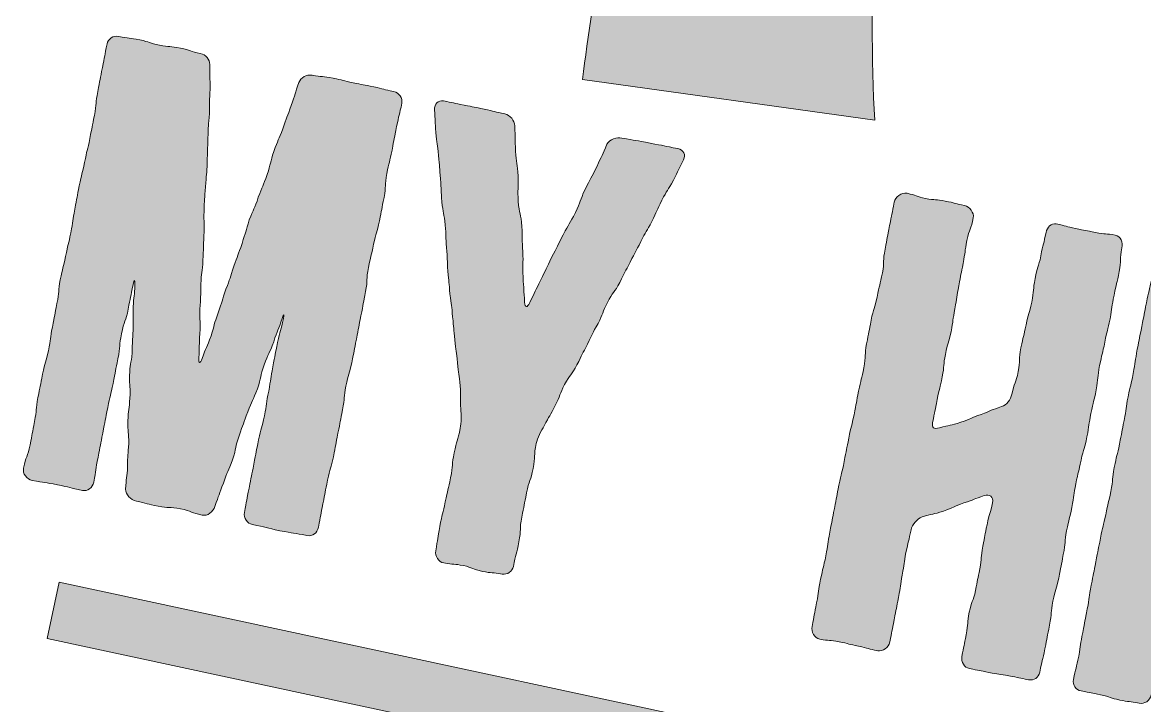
# Model space of a CAD drawing. Header units: inches. Extents: x 239 to 844, y -990 to -91.
# Drawn here: x 239 to 512.4, y -420 to -253.6 of the extents above; entities that cross this region are included whole.
import ezdxf

# ---------------------------------------------------------------- set-up
doc = ezdxf.new("R2010")
doc.units = ezdxf.units.IN
doc.header["$MEASUREMENT"] = 0
doc.layers.add('Layer 1', color=7, linetype='Continuous')

# ---------------------------------------------------------------- blocks, each defined once
blk = doc.blocks.new('block 4')
at = {"layer": 'Layer 1', "true_color": 0xea2625}
h = blk.add_hatch(color=20, dxfattribs=at)
h.dxf.hatch_style = 2
edge = h.paths.add_edge_path()
edge.add_spline(control_points=[(253.57, -367.6), (250.51, -366.99), (250.54, -366.83), (247.48, -366.22), (244.43, -365.61), (244.4, -365.76), (241.34, -365.15), (239.97, -364.87), (238.96, -363.54), (239.23, -362.15), (239.77, -359.36), (240.23, -359.45), (240.81, -356.5), (241.35, -353.71), (241.35, -353.71), (241.93, -350.77), (242.47, -347.98), (242.17, -347.92), (242.74, -344.97), (243.29, -342.18), (243.29, -342.18), (243.86, -339.24), (244.44, -336.29), (244.74, -336.35), (245.29, -333.56), (245.86, -330.62), (245.71, -330.59), (246.25, -327.8), (246.83, -324.86), (246.83, -324.86), (247.37, -322.07), (247.95, -319.12), (247.64, -319.06), (248.19, -316.27), (248.76, -313.32), (248.92, -313.35), (249.46, -310.56), (250.04, -307.62), (250.19, -307.65), (250.73, -304.86), (251.31, -301.92), (251.16, -301.88), (251.7, -299.09), (252.27, -296.15), (252.27, -296.15), (252.82, -293.36), (253.39, -290.41), (253.55, -290.45), (254.09, -287.66), (254.67, -284.71), (254.82, -284.74), (255.39, -281.8), (255.94, -279.01), (255.94, -279.01), (256.48, -276.22), (257.06, -273.27), (256.75, -273.21), (257.3, -270.42), (257.87, -267.48), (257.87, -267.48), (258.45, -264.53), (258.99, -261.74), (258.99, -261.74), (259.57, -258.8), (259.81, -257.56), (261.09, -256.69), (262.47, -256.96), (264.91, -257.45), (264.94, -257.3), (267.54, -257.82), (269.99, -258.31), (269.92, -258.62), (272.37, -259.11), (274.81, -259.6), (274.88, -259.29), (277.48, -259.81), (279.92, -260.31), (279.86, -260.62), (282.3, -261.11), (283.68, -261.38), (284.57, -262.53), (284.63, -263.83), (284.52, -266.87), (284.7, -266.74), (284.74, -269.81), (284.47, -272.82), (284.5, -272.66), (284.53, -275.73), (284.26, -278.73), (284.26, -278.73), (284.15, -281.77), (284.06, -284.65), (284.06, -284.65), (283.94, -287.69), (284.01, -290.6), (283.67, -290.7), (283.59, -293.58), (283.32, -296.59), (283.32, -296.59), (283.2, -299.62), (283.12, -302.5), (283.42, -302.57), (283.15, -305.57), (283.07, -308.45), (283.07, -308.45), (282.95, -311.49), (282.83, -314.53), (282.53, -314.47), (282.44, -317.35), (282.33, -320.39), (282.48, -320.42), (282.21, -323.42), (282.09, -326.46), (282.43, -326.37), (282.16, -329.37), (282.04, -332.41), (282.04, -332.41), (281.96, -335.29), (281.83, -336.72), (282.29, -336.81), (282.72, -335.44), (283.72, -332.75), (283.88, -332.78), (284.91, -329.92), (285.76, -327.2), (285.61, -327.17), (286.64, -324.31), (287.68, -321.46), (287.52, -321.43), (288.55, -318.58), (289.56, -315.88), (289.56, -315.88), (290.44, -312.99), (291.44, -310.3), (291.44, -310.3), (292.48, -307.44), (293.36, -304.56), (293.36, -304.56), (294.24, -301.68), (295.24, -298.98), (295.55, -299.04), (296.43, -296.16), (297.43, -293.46), (297.58, -293.49), (298.62, -290.64), (299.47, -287.91), (299.35, -287.72), (300.19, -284.99), (301.23, -282.14), (301.38, -282.17), (302.38, -279.47), (303.42, -276.62), (303.42, -276.62), (304.45, -273.77), (305.45, -271.07), (305.33, -270.89), (306.34, -268.19), (306.73, -266.98), (308.17, -266.14), (309.54, -266.42), (311.98, -266.91), (312.05, -266.6), (314.64, -267.12), (317.09, -267.61), (317.06, -267.76), (319.51, -268.25), (321.95, -268.75), (321.95, -268.75), (324.55, -269.27), (327, -269.76), (326.96, -269.91), (329.41, -270.41), (330.79, -270.68), (331.64, -271.98), (331.4, -273.22), (330.82, -276.17), (330.67, -276.14), (330.13, -278.92), (329.55, -281.87), (329.55, -281.87), (329.01, -284.66), (328.43, -287.61), (328.28, -287.57), (327.74, -290.37), (327.16, -293.31), (327.62, -293.4), (327.07, -296.19), (326.5, -299.14), (326.5, -299.14), (325.95, -301.93), (325.38, -304.87), (325.07, -304.81), (324.53, -307.6), (323.96, -310.54), (323.8, -310.51), (323.26, -313.3), (322.68, -316.25), (323.14, -316.34), (322.59, -319.13), (322.02, -322.08), (322.02, -322.08), (321.44, -325.02), (320.9, -327.81), (320.9, -327.81), (320.32, -330.75), (319.78, -333.54), (319.78, -333.54), (319.2, -336.49), (318.66, -339.28), (318.36, -339.22), (317.78, -342.16), (317.24, -344.95), (317.54, -345.01), (316.96, -347.96), (316.42, -350.75), (316.42, -350.75), (315.84, -353.69), (315.3, -356.48), (315.3, -356.48), (314.72, -359.43), (314.18, -362.22), (313.88, -362.16), (313.3, -365.1), (312.73, -368.05), (312.73, -368.05), (312.18, -370.84), (311.64, -373.63), (311.64, -373.63), (311.06, -376.57), (310.79, -377.97), (309.66, -378.87), (308.29, -378.59), (305.08, -377.95), (305.05, -378.1), (301.68, -377.43), (298.32, -376.75), (298.35, -376.59), (294.99, -375.92), (293.77, -375.67), (292.75, -374.34), (293.03, -372.95), (293.6, -370.01), (293.6, -370.01), (294.18, -367.06), (294.75, -364.11), (294.75, -364.11), (295.33, -361.17), (295.9, -358.22), (295.9, -358.22), (296.48, -355.28), (297.05, -352.34), (297.36, -352.4), (297.93, -349.45), (298.51, -346.51), (298.35, -346.48), (298.96, -343.38), (299.53, -340.43), (299.38, -340.4), (299.96, -337.46), (300.53, -334.51), (300.53, -334.51), (301.11, -331.57), (301.68, -328.62), (301.99, -328.68), (302.56, -325.74), (302.8, -324.5), (302.65, -324.47), (302.26, -325.68), (301.38, -328.56), (301.07, -328.5), (300.19, -331.38), (299.16, -334.24), (298.85, -334.17), (297.82, -337.03), (296.78, -339.88), (297.24, -339.97), (296.21, -342.82), (295.15, -345.83), (294.87, -345.62), (293.84, -348.47), (292.8, -351.32), (292.8, -351.32), (291.74, -354.33), (290.74, -357.03), (291.16, -357.27), (290.13, -360.13), (289.1, -362.98), (288.94, -362.95), (287.91, -365.8), (286.88, -368.66), (286.88, -368.66), (285.84, -371.51), (285.42, -372.87), (284.11, -373.9), (282.73, -373.62), (280.13, -373.1), (280.22, -372.63), (277.47, -372.08), (274.72, -371.53), (274.63, -371.99), (272.03, -371.47), (269.28, -370.92), (269.31, -370.76), (266.71, -370.24), (265.34, -369.97), (264.02, -368.57), (264.11, -367.3), (264.17, -364.58), (264.5, -364.48), (264.56, -361.76), (264.61, -359.03), (264.64, -358.87), (264.85, -356.18), (264.91, -353.45), (264.61, -353.39), (264.66, -350.66), (264.71, -347.94), (265.05, -347.84), (265.11, -345.12), (265.32, -342.42), (265.01, -342.36), (265.07, -339.63), (265.12, -336.9), (265.46, -336.81), (265.67, -334.11), (265.75, -331.23), (265.75, -331.23), (265.96, -328.54), (266.02, -325.81), (265.87, -325.78), (265.95, -322.9), (266.01, -320.17), (266.31, -320.23), (266.37, -317.5), (266.49, -316.08), (266.15, -316.17), (265.91, -317.41), (265.3, -320.51), (265.3, -320.51), (264.73, -323.46), (264.16, -326.4), (263.7, -326.31), (263.09, -329.41), (262.52, -332.35), (262.82, -332.42), (262.22, -335.52), (261.64, -338.46), (261.64, -338.46), (261.04, -341.56), (260.46, -344.5), (260.31, -344.47), (259.73, -347.42), (259.13, -350.52), (259.13, -350.52), (258.52, -353.62), (257.95, -356.56), (257.95, -356.56), (257.37, -359.51), (256.77, -362.61), (256.92, -362.64), (256.35, -365.58), (256.07, -366.98), (254.79, -367.85), (253.57, -367.6)], knot_values=[0, 0, 0, 0, 1, 1, 1, 2, 2, 2, 3, 3, 3, 4, 4, 4, 5, 5, 5, 6, 6, 6, 7, 7, 7, 8, 8, 8, 9, 9, 9, 10, 10, 10, 11, 11, 11, 12, 12, 12, 13, 13, 13, 14, 14, 14, 15, 15, 15, 16, 16, 16, 17, 17, 17, 18, 18, 18, 19, 19, 19, 20, 20, 20, 21, 21, 21, 22, 22, 22, 23, 23, 23, 24, 24, 24, 25, 25, 25, 26, 26, 26, 27, 27, 27, 28, 28, 28, 29, 29, 29, 30, 30, 30, 31, 31, 31, 32, 32, 32, 33, 33, 33, 34, 34, 34, 35, 35, 35, 36, 36, 36, 37, 37, 37, 38, 38, 38, 39, 39, 39, 40, 40, 40, 41, 41, 41, 42, 42, 42, 43, 43, 43, 44, 44, 44, 45, 45, 45, 46, 46, 46, 47, 47, 47, 48, 48, 48, 49, 49, 49, 50, 50, 50, 51, 51, 51, 52, 52, 52, 53, 53, 53, 54, 54, 54, 55, 55, 55, 56, 56, 56, 57, 57, 57, 58, 58, 58, 59, 59, 59, 60, 60, 60, 61, 61, 61, 62, 62, 62, 63, 63, 63, 64, 64, 64, 65, 65, 65, 66, 66, 66, 67, 67, 67, 68, 68, 68, 69, 69, 69, 70, 70, 70, 71, 71, 71, 72, 72, 72, 73, 73, 73, 74, 74, 74, 75, 75, 75, 76, 76, 76, 77, 77, 77, 78, 78, 78, 79, 79, 79, 80, 80, 80, 81, 81, 81, 82, 82, 82, 83, 83, 83, 84, 84, 84, 85, 85, 85, 86, 86, 86, 87, 87, 87, 88, 88, 88, 89, 89, 89, 90, 90, 90, 91, 91, 91, 92, 92, 92, 93, 93, 93, 94, 94, 94, 95, 95, 95, 96, 96, 96, 97, 97, 97, 98, 98, 98, 99, 99, 99, 100, 100, 100, 101, 101, 101, 102, 102, 102, 103, 103, 103, 104, 104, 104, 105, 105, 105, 106, 106, 106, 107, 107, 107, 108, 108, 108, 109, 109, 109, 110, 110, 110, 111, 111, 111, 112, 112, 112, 113, 113, 113, 114, 114, 114, 115, 115, 115, 116, 116, 116, 117, 117, 117, 118, 118, 118, 119, 119, 119, 120, 120, 120, 121, 121, 121, 121], degree=3, periodic=1)
h = blk.add_hatch(color=20, dxfattribs=at)
h.dxf.hatch_style = 2
edge = h.paths.add_edge_path()
edge.add_spline(control_points=[(400.03, -287), (398.75, -289.48), (398.9, -289.52), (397.63, -292), (396.16, -294.6), (396.04, -294.42), (394.76, -296.9), (393.48, -299.38), (393.61, -299.56), (392.33, -302.05), (391.05, -304.53), (390.9, -304.5), (389.62, -306.98), (388.34, -309.46), (388.34, -309.46), (387.06, -311.94), (385.78, -314.42), (385.78, -314.42), (384.5, -316.9), (383.23, -319.39), (382.77, -319.29), (381.49, -321.78), (380.21, -324.26), (380.48, -324.47), (379.21, -326.95), (377.77, -329.41), (377.93, -329.44), (376.65, -331.92), (375.37, -334.4), (375.37, -334.4), (374.06, -337.03), (372.78, -339.52), (372.35, -339.27), (371.08, -341.75), (369.8, -344.23), (370.07, -344.45), (368.79, -346.93), (367.51, -349.41), (367.36, -349.38), (366.08, -351.86), (365.38, -353.01), (364.38, -354.9), (364.14, -356.14), (363.53, -359.24), (363.99, -359.33), (363.41, -362.28), (362.84, -365.22), (362.38, -365.13), (361.78, -368.23), (361.2, -371.18), (361.2, -371.18), (360.63, -374.12), (360.05, -377.07), (360.51, -377.16), (359.93, -380.1), (359.33, -383.2), (359.17, -383.17), (358.6, -386.12), (358.36, -387.36), (357.08, -388.23), (355.85, -387.98), (353.41, -387.49), (353.35, -387.8), (351.06, -387.34), (348.61, -386.85), (348.7, -386.39), (346.41, -385.92), (344.12, -385.46), (344.05, -385.77), (341.61, -385.28), (340.39, -385.04), (339.41, -383.55), (339.65, -382.31), (340.23, -379.37), (340.07, -379.34), (340.65, -376.39), (341.25, -373.29), (341.41, -373.32), (341.98, -370.38), (342.56, -367.43), (342.71, -367.46), (343.28, -364.52), (343.89, -361.42), (343.58, -361.36), (344.16, -358.41), (344.73, -355.47), (345.04, -355.53), (345.64, -352.43), (345.88, -351.19), (345.97, -349.11), (345.75, -347.78), (345.66, -345.02), (345.84, -344.9), (345.59, -342.11), (345.34, -339.32), (345.19, -339.29), (344.94, -336.5), (344.69, -333.71), (344.54, -333.68), (344.29, -330.9), (344.04, -328.11), (344.04, -328.11), (343.79, -325.32), (343.54, -322.53), (343.54, -322.53), (343.14, -319.71), (342.89, -316.92), (342.89, -316.92), (342.64, -314.13), (342.39, -311.35), (342.57, -311.22), (342.32, -308.43), (342.07, -305.65), (342.22, -305.68), (341.97, -302.89), (341.72, -300.1), (341.42, -300.04), (341.17, -297.25), (340.92, -294.46), (341.07, -294.49), (340.82, -291.7), (340.57, -288.91), (340.6, -288.76), (340.35, -285.97), (340.11, -283.18), (339.95, -283.15), (339.7, -280.36), (339.45, -277.58), (339.6, -277.61), (339.35, -274.82), (339.29, -273.52), (340.3, -272.43), (341.52, -272.68), (343.96, -273.17), (343.96, -273.17), (346.56, -273.69), (349.01, -274.18), (349.01, -274.18), (351.45, -274.67), (354.05, -275.19), (354.02, -275.35), (356.47, -275.84), (357.84, -276.12), (358.85, -277.45), (358.92, -278.75), (359.11, -281.85), (358.95, -281.81), (359.14, -284.91), (359.36, -287.86), (359.52, -287.89), (359.71, -290.99), (359.89, -294.08), (359.56, -294.18), (359.78, -297.12), (359.96, -300.22), (360.45, -300.16), (360.64, -303.25), (360.83, -306.35), (360.68, -306.32), (360.87, -309.42), (361.06, -312.52), (360.72, -312.61), (360.94, -315.56), (361.13, -318.65), (361.13, -318.65), (361.32, -321.75), (361.38, -323.05), (362, -323.18), (362.57, -321.84), (363.91, -319.05), (363.91, -319.05), (365.22, -316.42), (366.56, -313.62), (366.56, -313.62), (367.9, -310.83), (369.39, -308.07), (369.24, -308.04), (370.73, -305.28), (372.07, -302.49), (372.35, -302.7), (373.69, -299.91), (375.02, -297.12), (374.72, -297.06), (376.06, -294.27), (377.4, -291.48), (377.55, -291.51), (378.89, -288.72), (380.23, -285.93), (380.23, -285.93), (381.38, -283.26), (382.11, -281.96), (383.79, -281.49), (385.02, -281.73), (388.38, -282.41), (388.41, -282.25), (391.93, -282.96), (395.29, -283.63), (395.29, -283.63), (398.65, -284.31), (400.03, -284.59), (400.73, -285.85), (400.03, -287)], knot_values=[0, 0, 0, 0, 1, 1, 1, 2, 2, 2, 3, 3, 3, 4, 4, 4, 5, 5, 5, 6, 6, 6, 7, 7, 7, 8, 8, 8, 9, 9, 9, 10, 10, 10, 11, 11, 11, 12, 12, 12, 13, 13, 13, 14, 14, 14, 15, 15, 15, 16, 16, 16, 17, 17, 17, 18, 18, 18, 19, 19, 19, 20, 20, 20, 21, 21, 21, 22, 22, 22, 23, 23, 23, 24, 24, 24, 25, 25, 25, 26, 26, 26, 27, 27, 27, 28, 28, 28, 29, 29, 29, 30, 30, 30, 31, 31, 31, 32, 32, 32, 33, 33, 33, 34, 34, 34, 35, 35, 35, 36, 36, 36, 37, 37, 37, 38, 38, 38, 39, 39, 39, 40, 40, 40, 41, 41, 41, 42, 42, 42, 43, 43, 43, 44, 44, 44, 45, 45, 45, 46, 46, 46, 47, 47, 47, 48, 48, 48, 49, 49, 49, 50, 50, 50, 51, 51, 51, 52, 52, 52, 53, 53, 53, 54, 54, 54, 55, 55, 55, 56, 56, 56, 57, 57, 57, 58, 58, 58, 59, 59, 59, 60, 60, 60, 61, 61, 61, 62, 62, 62, 63, 63, 63, 64, 64, 64, 65, 65, 65, 66, 66, 66, 67, 67, 67, 67], degree=3, periodic=1)
h = blk.add_hatch(color=20, dxfattribs=at)
h.dxf.hatch_style = 2
edge = h.paths.add_edge_path()
edge.add_spline(control_points=[(479.35, -412.78), (476.91, -412.29), (476.88, -412.45), (474.43, -411.95), (472.14, -411.49), (472.14, -411.49), (469.7, -411), (468.47, -410.76), (467.61, -409.46), (467.89, -408.06), (468.4, -405.43), (468.4, -405.43), (468.91, -402.79), (469.46, -400), (469.16, -399.94), (469.67, -397.31), (470.18, -394.67), (470.64, -394.77), (471.19, -391.98), (471.7, -389.34), (471.7, -389.34), (472.22, -386.7), (472.73, -384.07), (472.42, -384.01), (472.97, -381.22), (473.48, -378.58), (473.48, -378.58), (474, -375.95), (474.54, -373.16), (474.85, -373.22), (475.36, -370.59), (475.64, -369.19), (474.54, -368.33), (473.31, -368.88), (470.78, -369.67), (470.9, -369.85), (468.37, -370.63), (465.8, -371.57), (465.92, -371.75), (463.36, -372.69), (460.82, -373.46), (460.7, -373.28), (458.17, -374.06), (456.98, -374.46), (455.73, -375.99), (455.48, -377.22), (454.94, -380.01), (454.79, -379.98), (454.24, -382.77), (453.73, -385.41), (453.88, -385.44), (453.34, -388.23), (452.82, -390.86), (452.98, -390.9), (452.43, -393.68), (451.92, -396.32), (451.92, -396.32), (451.37, -399.11), (450.83, -401.9), (450.83, -401.9), (450.31, -404.53), (450.04, -405.93), (448.58, -406.92), (447.35, -406.68), (445.06, -406.22), (445.09, -406.06), (442.64, -405.57), (440.35, -405.11), (440.38, -404.96), (437.93, -404.47), (435.64, -404.01), (435.58, -404.32), (433.29, -403.86), (431.91, -403.58), (431.09, -402.12), (431.36, -400.73), (431.9, -397.94), (431.9, -397.94), (432.48, -394.99), (433.03, -392.2), (432.87, -392.17), (433.45, -389.23), (433.99, -386.44), (434.14, -386.47), (434.72, -383.52), (435.27, -380.73), (435.11, -380.7), (435.69, -377.76), (436.26, -374.81), (436.26, -374.81), (436.81, -372.02), (437.38, -369.08), (437.38, -369.08), (437.92, -366.29), (438.5, -363.34), (438.65, -363.38), (439.2, -360.58), (439.77, -357.64), (439.77, -357.64), (440.32, -354.85), (440.89, -351.91), (441.04, -351.94), (441.59, -349.15), (442.17, -346.2), (442.17, -346.2), (442.71, -343.41), (443.28, -340.47), (443.44, -340.5), (443.98, -337.71), (444.56, -334.76), (444.1, -334.67), (444.64, -331.88), (445.22, -328.94), (445.22, -328.94), (445.76, -326.15), (446.34, -323.2), (446.64, -323.26), (447.19, -320.47), (447.76, -317.53), (447.92, -317.56), (448.49, -314.61), (449.03, -311.82), (448.58, -311.73), (449.15, -308.79), (449.7, -306), (449.7, -306), (450.27, -303.05), (450.82, -300.26), (450.82, -300.26), (451.39, -297.32), (451.63, -296.08), (453.13, -294.93), (454.51, -295.2), (456.8, -295.66), (456.74, -295.97), (459.03, -296.43), (461.47, -296.93), (461.53, -296.62), (463.83, -297.08), (466.27, -297.57), (466.24, -297.72), (468.54, -298.18), (469.76, -298.43), (470.89, -299.94), (470.65, -301.18), (470.11, -303.97), (469.65, -303.88), (469.1, -306.67), (468.56, -309.46), (468.71, -309.49), (468.16, -312.28), (467.65, -314.92), (467.65, -314.92), (467.1, -317.71), (466.56, -320.5), (466.72, -320.53), (466.17, -323.32), (465.63, -326.11), (465.78, -326.14), (465.23, -328.93), (464.69, -331.72), (464.38, -331.66), (463.84, -334.45), (463.32, -337.08), (463.63, -337.14), (463.08, -339.93), (462.54, -342.72), (462.39, -342.69), (461.84, -345.48), (461.3, -348.27), (461.3, -348.27), (460.75, -351.06), (460.51, -352.3), (461.06, -352.73), (462.4, -352.36), (464.94, -351.58), (465.03, -351.92), (467.6, -350.99), (470.13, -350.21), (470.04, -349.87), (472.57, -349.09), (474.98, -348.12), (475.02, -347.97), (477.55, -347.19), (478.74, -346.78), (479.78, -345.54), (480.05, -344.15), (480.6, -341.35), (481.05, -341.45), (481.6, -338.66), (482.14, -335.87), (481.68, -335.78), (482.26, -332.83), (482.81, -330.04), (482.96, -330.07), (483.5, -327.28), (484.05, -324.49), (484.35, -324.55), (484.9, -321.76), (485.47, -318.82), (485.17, -318.76), (485.71, -315.97), (486.25, -313.18), (486.56, -313.24), (487.11, -310.45), (487.68, -307.5), (487.83, -307.53), (488.38, -304.74), (488.62, -303.5), (489.63, -302.42), (490.85, -302.66), (493.3, -303.15), (493.26, -303.31), (495.56, -303.77), (498, -304.26), (498, -304.26), (500.45, -304.75), (502.89, -305.24), (502.95, -304.93), (505.25, -305.39), (506.62, -305.67), (507.11, -307.22), (506.87, -308.46), (506.3, -311.4), (506.75, -311.5), (506.21, -314.28), (505.64, -317.23), (505.48, -317.2), (504.94, -319.99), (504.36, -322.93), (504.52, -322.97), (503.97, -325.76), (503.4, -328.7), (503.24, -328.67), (502.7, -331.46), (502.12, -334.4), (501.97, -334.37), (501.43, -337.16), (500.85, -340.11), (501.16, -340.17), (500.58, -343.11), (500.04, -345.9), (499.89, -345.87), (499.31, -348.82), (498.77, -351.61), (498.92, -351.64), (498.34, -354.58), (497.8, -357.37), (497.49, -357.31), (496.92, -360.26), (496.37, -363.05), (496.22, -363.02), (495.64, -365.96), (495.1, -368.75), (495.25, -368.78), (494.68, -371.73), (494.13, -374.52), (493.98, -374.49), (493.4, -377.43), (492.86, -380.22), (493.17, -380.28), (492.59, -383.23), (492.05, -386.02), (492.05, -386.02), (491.47, -388.96), (490.93, -391.75), (490.62, -391.69), (490.04, -394.63), (489.5, -397.42), (489.81, -397.49), (489.23, -400.43), (488.66, -403.38), (488.66, -403.38), (488.11, -406.17), (487.54, -409.11), (487.38, -409.08), (486.84, -411.87), (486.57, -413.26), (485.47, -414.01), (484.09, -413.73), (481.8, -413.27), (481.8, -413.27), (479.35, -412.78)], knot_values=[0, 0, 0, 0, 1, 1, 1, 2, 2, 2, 3, 3, 3, 4, 4, 4, 5, 5, 5, 6, 6, 6, 7, 7, 7, 8, 8, 8, 9, 9, 9, 10, 10, 10, 11, 11, 11, 12, 12, 12, 13, 13, 13, 14, 14, 14, 15, 15, 15, 16, 16, 16, 17, 17, 17, 18, 18, 18, 19, 19, 19, 20, 20, 20, 21, 21, 21, 22, 22, 22, 23, 23, 23, 24, 24, 24, 25, 25, 25, 26, 26, 26, 27, 27, 27, 28, 28, 28, 29, 29, 29, 30, 30, 30, 31, 31, 31, 32, 32, 32, 33, 33, 33, 34, 34, 34, 35, 35, 35, 36, 36, 36, 37, 37, 37, 38, 38, 38, 39, 39, 39, 40, 40, 40, 41, 41, 41, 42, 42, 42, 43, 43, 43, 44, 44, 44, 45, 45, 45, 46, 46, 46, 47, 47, 47, 48, 48, 48, 49, 49, 49, 50, 50, 50, 51, 51, 51, 52, 52, 52, 53, 53, 53, 54, 54, 54, 55, 55, 55, 56, 56, 56, 57, 57, 57, 58, 58, 58, 59, 59, 59, 60, 60, 60, 61, 61, 61, 62, 62, 62, 63, 63, 63, 64, 64, 64, 65, 65, 65, 66, 66, 66, 67, 67, 67, 68, 68, 68, 69, 69, 69, 70, 70, 70, 71, 71, 71, 72, 72, 72, 73, 73, 73, 74, 74, 74, 75, 75, 75, 76, 76, 76, 77, 77, 77, 78, 78, 78, 79, 79, 79, 80, 80, 80, 81, 81, 81, 82, 82, 82, 83, 83, 83, 84, 84, 84, 85, 85, 85, 86, 86, 86, 87, 87, 87, 88, 88, 88, 89, 89, 89, 90, 90, 90, 91, 91, 91, 92, 92, 92, 93, 93, 93, 94, 94, 94, 94], degree=3, periodic=1)
h = blk.add_hatch(color=20, dxfattribs=at)
h.dxf.hatch_style = 2
edge = h.paths.add_edge_path()
edge.add_spline(control_points=[(517.53, -400.32), (516.98, -403.11), (516.68, -403.04), (516.11, -405.99), (515.53, -408.93), (515.83, -409), (515.29, -411.79), (514.74, -414.57), (514.59, -414.54), (514.02, -417.49), (513.75, -418.88), (512.31, -419.72), (511.09, -419.48), (508.65, -418.99), (508.61, -419.14), (506.32, -418.68), (504.03, -418.22), (504.09, -417.91), (501.64, -417.42), (499.38, -416.81), (499.35, -416.96), (496.91, -416.47), (495.68, -416.22), (494.8, -415.08), (495.07, -413.68), (495.61, -410.89), (495.76, -410.92), (496.34, -407.98), (496.88, -405.19), (496.73, -405.16), (497.31, -402.21), (497.85, -399.42), (497.85, -399.42), (498.43, -396.48), (498.97, -393.69), (498.82, -393.66), (499.39, -390.71), (499.97, -387.77), (499.97, -387.77), (500.51, -384.98), (501.09, -382.03), (501.09, -382.03), (501.63, -379.25), (502.21, -376.3), (502.36, -376.33), (502.91, -373.54), (503.48, -370.59), (503.63, -370.62), (504.18, -367.84), (504.75, -364.89), (504.45, -364.83), (504.99, -362.04), (505.57, -359.09), (505.72, -359.12), (506.27, -356.33), (506.84, -353.39), (506.84, -353.39), (507.38, -350.6), (507.96, -347.66), (507.81, -347.62), (508.35, -344.83), (508.93, -341.89), (509.08, -341.92), (509.62, -339.13), (510.2, -336.19), (510.05, -336.16), (510.62, -333.21), (511.16, -330.42), (511.16, -330.42), (511.71, -327.63), (512.29, -324.69), (512.29, -324.69), (512.83, -321.9), (513.4, -318.95), (513.56, -318.98), (514.13, -316.04), (514.68, -313.25), (514.68, -313.25), (515.25, -310.3), (515.5, -309.06), (516.75, -308.35), (517.97, -308.59), (520.41, -309.08), (520.44, -308.93), (522.74, -309.39), (525.03, -309.85), (525, -310), (527.45, -310.49), (529.74, -310.95), (529.8, -310.65), (532.24, -311.14), (533.47, -311.38), (534.45, -312.87), (534.21, -314.11), (533.63, -317.05), (533.32, -316.99), (532.78, -319.78), (532.2, -322.73), (532.05, -322.7), (531.51, -325.48), (530.93, -328.43), (531.54, -328.55), (531, -331.34), (530.42, -334.29), (530.42, -334.29), (529.88, -337.08), (529.3, -340.02), (529.3, -340.02), (528.76, -342.81), (528.18, -345.76), (528.18, -345.76), (527.64, -348.55), (527.06, -351.49), (526.76, -351.43), (526.22, -354.22), (525.64, -357.17), (525.94, -357.23), (525.4, -360.02), (524.82, -362.96), (524.67, -362.93), (524.1, -365.88), (523.55, -368.66), (523.7, -368.7), (523.13, -371.64), (522.58, -374.43), (522.13, -374.34), (521.55, -377.29), (521.01, -380.07), (521.16, -380.1), (520.59, -383.05), (520.04, -385.84), (520.04, -385.84), (519.47, -388.79), (518.92, -391.57), (519.07, -391.6), (518.5, -394.55), (517.95, -397.34), (518.11, -397.37), (517.53, -400.32)], knot_values=[0, 0, 0, 0, 1, 1, 1, 2, 2, 2, 3, 3, 3, 4, 4, 4, 5, 5, 5, 6, 6, 6, 7, 7, 7, 8, 8, 8, 9, 9, 9, 10, 10, 10, 11, 11, 11, 12, 12, 12, 13, 13, 13, 14, 14, 14, 15, 15, 15, 16, 16, 16, 17, 17, 17, 18, 18, 18, 19, 19, 19, 20, 20, 20, 21, 21, 21, 22, 22, 22, 23, 23, 23, 24, 24, 24, 25, 25, 25, 26, 26, 26, 27, 27, 27, 28, 28, 28, 29, 29, 29, 30, 30, 30, 31, 31, 31, 32, 32, 32, 33, 33, 33, 34, 34, 34, 35, 35, 35, 36, 36, 36, 37, 37, 37, 38, 38, 38, 39, 39, 39, 40, 40, 40, 41, 41, 41, 42, 42, 42, 43, 43, 43, 44, 44, 44, 45, 45, 45, 46, 46, 46, 46], degree=3, periodic=1)
at = {"layer": 'Layer 1', "lineweight": 0}
for points, knots in [([(253.57, -367.6), (250.51, -366.99), (250.54, -366.83), (247.48, -366.22), (244.43, -365.61), (244.4, -365.76), (241.34, -365.15), (239.97, -364.87), (238.96, -363.54), (239.23, -362.15), (239.77, -359.36), (240.23, -359.45), (240.81, -356.5), (241.35, -353.71), (241.35, -353.71), (241.93, -350.77), (242.47, -347.98), (242.17, -347.92), (242.74, -344.97), (243.29, -342.18), (243.29, -342.18), (243.86, -339.24), (244.44, -336.29), (244.74, -336.35), (245.29, -333.56), (245.86, -330.62), (245.71, -330.59), (246.25, -327.8), (246.83, -324.86), (246.83, -324.86), (247.37, -322.07), (247.95, -319.12), (247.64, -319.06), (248.19, -316.27), (248.76, -313.32), (248.92, -313.35), (249.46, -310.56), (250.04, -307.62), (250.19, -307.65), (250.73, -304.86), (251.31, -301.92), (251.16, -301.88), (251.7, -299.09), (252.27, -296.15), (252.27, -296.15), (252.82, -293.36), (253.39, -290.41), (253.55, -290.45), (254.09, -287.66), (254.67, -284.71), (254.82, -284.74), (255.39, -281.8), (255.94, -279.01), (255.94, -279.01), (256.48, -276.22), (257.06, -273.27), (256.75, -273.21), (257.3, -270.42), (257.87, -267.48), (257.87, -267.48), (258.45, -264.53), (258.99, -261.74), (258.99, -261.74), (259.57, -258.8), (259.81, -257.56), (261.09, -256.69), (262.47, -256.96), (264.91, -257.45), (264.94, -257.3), (267.54, -257.82), (269.99, -258.31), (269.92, -258.62), (272.37, -259.11), (274.81, -259.6), (274.88, -259.29), (277.48, -259.81), (279.92, -260.31), (279.86, -260.62), (282.3, -261.11), (283.68, -261.38), (284.57, -262.53), (284.63, -263.83), (284.52, -266.87), (284.7, -266.74), (284.74, -269.81), (284.47, -272.82), (284.5, -272.66), (284.53, -275.73), (284.26, -278.73), (284.26, -278.73), (284.15, -281.77), (284.06, -284.65), (284.06, -284.65), (283.94, -287.69), (284.01, -290.6), (283.67, -290.7), (283.59, -293.58), (283.32, -296.59), (283.32, -296.59), (283.2, -299.62), (283.12, -302.5), (283.42, -302.57), (283.15, -305.57), (283.07, -308.45), (283.07, -308.45), (282.95, -311.49), (282.83, -314.53), (282.53, -314.47), (282.44, -317.35), (282.33, -320.39), (282.48, -320.42), (282.21, -323.42), (282.09, -326.46), (282.43, -326.37), (282.16, -329.37), (282.04, -332.41), (282.04, -332.41), (281.96, -335.29), (281.83, -336.72), (282.29, -336.81), (282.72, -335.44), (283.72, -332.75), (283.88, -332.78), (284.91, -329.92), (285.76, -327.2), (285.61, -327.17), (286.64, -324.31), (287.68, -321.46), (287.52, -321.43), (288.55, -318.58), (289.56, -315.88), (289.56, -315.88), (290.44, -312.99), (291.44, -310.3), (291.44, -310.3), (292.48, -307.44), (293.36, -304.56), (293.36, -304.56), (294.24, -301.68), (295.24, -298.98), (295.55, -299.04), (296.43, -296.16), (297.43, -293.46), (297.58, -293.49), (298.62, -290.64), (299.47, -287.91), (299.35, -287.72), (300.19, -284.99), (301.23, -282.14), (301.38, -282.17), (302.38, -279.47), (303.42, -276.62), (303.42, -276.62), (304.45, -273.77), (305.45, -271.07), (305.33, -270.89), (306.34, -268.19), (306.73, -266.98), (308.17, -266.14), (309.54, -266.42), (311.98, -266.91), (312.05, -266.6), (314.64, -267.12), (317.09, -267.61), (317.06, -267.76), (319.51, -268.25), (321.95, -268.75), (321.95, -268.75), (324.55, -269.27), (327, -269.76), (326.96, -269.91), (329.41, -270.41), (330.79, -270.68), (331.64, -271.98), (331.4, -273.22), (330.82, -276.17), (330.67, -276.14), (330.13, -278.92), (329.55, -281.87), (329.55, -281.87), (329.01, -284.66), (328.43, -287.61), (328.28, -287.57), (327.74, -290.37), (327.16, -293.31), (327.62, -293.4), (327.07, -296.19), (326.5, -299.14), (326.5, -299.14), (325.95, -301.93), (325.38, -304.87), (325.07, -304.81), (324.53, -307.6), (323.96, -310.54), (323.8, -310.51), (323.26, -313.3), (322.68, -316.25), (323.14, -316.34), (322.59, -319.13), (322.02, -322.08), (322.02, -322.08), (321.44, -325.02), (320.9, -327.81), (320.9, -327.81), (320.32, -330.75), (319.78, -333.54), (319.78, -333.54), (319.2, -336.49), (318.66, -339.28), (318.36, -339.22), (317.78, -342.16), (317.24, -344.95), (317.54, -345.01), (316.96, -347.96), (316.42, -350.75), (316.42, -350.75), (315.84, -353.69), (315.3, -356.48), (315.3, -356.48), (314.72, -359.43), (314.18, -362.22), (313.88, -362.16), (313.3, -365.1), (312.73, -368.05), (312.73, -368.05), (312.18, -370.84), (311.64, -373.63), (311.64, -373.63), (311.06, -376.57), (310.79, -377.97), (309.66, -378.87), (308.29, -378.59), (305.08, -377.95), (305.05, -378.1), (301.68, -377.43), (298.32, -376.75), (298.35, -376.59), (294.99, -375.92), (293.77, -375.67), (292.75, -374.34), (293.03, -372.95), (293.6, -370.01), (293.6, -370.01), (294.18, -367.06), (294.75, -364.11), (294.75, -364.11), (295.33, -361.17), (295.9, -358.22), (295.9, -358.22), (296.48, -355.28), (297.05, -352.34), (297.36, -352.4), (297.93, -349.45), (298.51, -346.51), (298.35, -346.48), (298.96, -343.38), (299.53, -340.43), (299.38, -340.4), (299.96, -337.46), (300.53, -334.51), (300.53, -334.51), (301.11, -331.57), (301.68, -328.62), (301.99, -328.68), (302.56, -325.74), (302.8, -324.5), (302.65, -324.47), (302.26, -325.68), (301.38, -328.56), (301.07, -328.5), (300.19, -331.38), (299.16, -334.24), (298.85, -334.17), (297.82, -337.03), (296.78, -339.88), (297.24, -339.97), (296.21, -342.82), (295.15, -345.83), (294.87, -345.62), (293.84, -348.47), (292.8, -351.32), (292.8, -351.32), (291.74, -354.33), (290.74, -357.03), (291.16, -357.27), (290.13, -360.13), (289.1, -362.98), (288.94, -362.95), (287.91, -365.8), (286.88, -368.66), (286.88, -368.66), (285.84, -371.51), (285.42, -372.87), (284.11, -373.9), (282.73, -373.62), (280.13, -373.1), (280.22, -372.63), (277.47, -372.08), (274.72, -371.53), (274.63, -371.99), (272.03, -371.47), (269.28, -370.92), (269.31, -370.76), (266.71, -370.24), (265.34, -369.97), (264.02, -368.57), (264.11, -367.3), (264.17, -364.58), (264.5, -364.48), (264.56, -361.76), (264.61, -359.03), (264.64, -358.87), (264.85, -356.18), (264.91, -353.45), (264.61, -353.39), (264.66, -350.66), (264.71, -347.94), (265.05, -347.84), (265.11, -345.12), (265.32, -342.42), (265.01, -342.36), (265.07, -339.63), (265.12, -336.9), (265.46, -336.81), (265.67, -334.11), (265.75, -331.23), (265.75, -331.23), (265.96, -328.54), (266.02, -325.81), (265.87, -325.78), (265.95, -322.9), (266.01, -320.17), (266.31, -320.23), (266.37, -317.5), (266.49, -316.08), (266.15, -316.17), (265.91, -317.41), (265.3, -320.51), (265.3, -320.51), (264.73, -323.46), (264.16, -326.4), (263.7, -326.31), (263.09, -329.41), (262.52, -332.35), (262.82, -332.42), (262.22, -335.52), (261.64, -338.46), (261.64, -338.46), (261.04, -341.56), (260.46, -344.5), (260.31, -344.47), (259.73, -347.42), (259.13, -350.52), (259.13, -350.52), (258.52, -353.62), (257.95, -356.56), (257.95, -356.56), (257.37, -359.51), (256.77, -362.61), (256.92, -362.64), (256.35, -365.58), (256.07, -366.98), (254.79, -367.85), (253.57, -367.6)], [0, 0, 0, 0, 1, 1, 1, 2, 2, 2, 3, 3, 3, 4, 4, 4, 5, 5, 5, 6, 6, 6, 7, 7, 7, 8, 8, 8, 9, 9, 9, 10, 10, 10, 11, 11, 11, 12, 12, 12, 13, 13, 13, 14, 14, 14, 15, 15, 15, 16, 16, 16, 17, 17, 17, 18, 18, 18, 19, 19, 19, 20, 20, 20, 21, 21, 21, 22, 22, 22, 23, 23, 23, 24, 24, 24, 25, 25, 25, 26, 26, 26, 27, 27, 27, 28, 28, 28, 29, 29, 29, 30, 30, 30, 31, 31, 31, 32, 32, 32, 33, 33, 33, 34, 34, 34, 35, 35, 35, 36, 36, 36, 37, 37, 37, 38, 38, 38, 39, 39, 39, 40, 40, 40, 41, 41, 41, 42, 42, 42, 43, 43, 43, 44, 44, 44, 45, 45, 45, 46, 46, 46, 47, 47, 47, 48, 48, 48, 49, 49, 49, 50, 50, 50, 51, 51, 51, 52, 52, 52, 53, 53, 53, 54, 54, 54, 55, 55, 55, 56, 56, 56, 57, 57, 57, 58, 58, 58, 59, 59, 59, 60, 60, 60, 61, 61, 61, 62, 62, 62, 63, 63, 63, 64, 64, 64, 65, 65, 65, 66, 66, 66, 67, 67, 67, 68, 68, 68, 69, 69, 69, 70, 70, 70, 71, 71, 71, 72, 72, 72, 73, 73, 73, 74, 74, 74, 75, 75, 75, 76, 76, 76, 77, 77, 77, 78, 78, 78, 79, 79, 79, 80, 80, 80, 81, 81, 81, 82, 82, 82, 83, 83, 83, 84, 84, 84, 85, 85, 85, 86, 86, 86, 87, 87, 87, 88, 88, 88, 89, 89, 89, 90, 90, 90, 91, 91, 91, 92, 92, 92, 93, 93, 93, 94, 94, 94, 95, 95, 95, 96, 96, 96, 97, 97, 97, 98, 98, 98, 99, 99, 99, 100, 100, 100, 101, 101, 101, 102, 102, 102, 103, 103, 103, 104, 104, 104, 105, 105, 105, 106, 106, 106, 107, 107, 107, 108, 108, 108, 109, 109, 109, 110, 110, 110, 111, 111, 111, 112, 112, 112, 113, 113, 113, 114, 114, 114, 115, 115, 115, 116, 116, 116, 117, 117, 117, 118, 118, 118, 119, 119, 119, 120, 120, 120, 121, 121, 121, 121]), ([(400.03, -287), (398.75, -289.48), (398.9, -289.52), (397.63, -292), (396.16, -294.6), (396.04, -294.42), (394.76, -296.9), (393.48, -299.38), (393.61, -299.56), (392.33, -302.05), (391.05, -304.53), (390.9, -304.5), (389.62, -306.98), (388.34, -309.46), (388.34, -309.46), (387.06, -311.94), (385.78, -314.42), (385.78, -314.42), (384.5, -316.9), (383.23, -319.39), (382.77, -319.29), (381.49, -321.78), (380.21, -324.26), (380.48, -324.47), (379.21, -326.95), (377.77, -329.41), (377.93, -329.44), (376.65, -331.92), (375.37, -334.4), (375.37, -334.4), (374.06, -337.03), (372.78, -339.52), (372.35, -339.27), (371.08, -341.75), (369.8, -344.23), (370.07, -344.45), (368.79, -346.93), (367.51, -349.41), (367.36, -349.38), (366.08, -351.86), (365.38, -353.01), (364.38, -354.9), (364.14, -356.14), (363.53, -359.24), (363.99, -359.33), (363.41, -362.28), (362.84, -365.22), (362.38, -365.13), (361.78, -368.23), (361.2, -371.18), (361.2, -371.18), (360.63, -374.12), (360.05, -377.07), (360.51, -377.16), (359.93, -380.1), (359.33, -383.2), (359.17, -383.17), (358.6, -386.12), (358.36, -387.36), (357.08, -388.23), (355.85, -387.98), (353.41, -387.49), (353.35, -387.8), (351.06, -387.34), (348.61, -386.85), (348.7, -386.39), (346.41, -385.92), (344.12, -385.46), (344.05, -385.77), (341.61, -385.28), (340.39, -385.04), (339.41, -383.55), (339.65, -382.31), (340.23, -379.37), (340.07, -379.34), (340.65, -376.39), (341.25, -373.29), (341.41, -373.32), (341.98, -370.38), (342.56, -367.43), (342.71, -367.46), (343.28, -364.52), (343.89, -361.42), (343.58, -361.36), (344.16, -358.41), (344.73, -355.47), (345.04, -355.53), (345.64, -352.43), (345.88, -351.19), (345.97, -349.11), (345.75, -347.78), (345.66, -345.02), (345.84, -344.9), (345.59, -342.11), (345.34, -339.32), (345.19, -339.29), (344.94, -336.5), (344.69, -333.71), (344.54, -333.68), (344.29, -330.9), (344.04, -328.11), (344.04, -328.11), (343.79, -325.32), (343.54, -322.53), (343.54, -322.53), (343.14, -319.71), (342.89, -316.92), (342.89, -316.92), (342.64, -314.13), (342.39, -311.35), (342.57, -311.22), (342.32, -308.43), (342.07, -305.65), (342.22, -305.68), (341.97, -302.89), (341.72, -300.1), (341.42, -300.04), (341.17, -297.25), (340.92, -294.46), (341.07, -294.49), (340.82, -291.7), (340.57, -288.91), (340.6, -288.76), (340.35, -285.97), (340.11, -283.18), (339.95, -283.15), (339.7, -280.36), (339.45, -277.58), (339.6, -277.61), (339.35, -274.82), (339.29, -273.52), (340.3, -272.43), (341.52, -272.68), (343.96, -273.17), (343.96, -273.17), (346.56, -273.69), (349.01, -274.18), (349.01, -274.18), (351.45, -274.67), (354.05, -275.19), (354.02, -275.35), (356.47, -275.84), (357.84, -276.12), (358.85, -277.45), (358.92, -278.75), (359.11, -281.85), (358.95, -281.81), (359.14, -284.91), (359.36, -287.86), (359.52, -287.89), (359.71, -290.99), (359.89, -294.08), (359.56, -294.18), (359.78, -297.12), (359.96, -300.22), (360.45, -300.16), (360.64, -303.25), (360.83, -306.35), (360.68, -306.32), (360.87, -309.42), (361.06, -312.52), (360.72, -312.61), (360.94, -315.56), (361.13, -318.65), (361.13, -318.65), (361.32, -321.75), (361.38, -323.05), (362, -323.18), (362.57, -321.84), (363.91, -319.05), (363.91, -319.05), (365.22, -316.42), (366.56, -313.62), (366.56, -313.62), (367.9, -310.83), (369.39, -308.07), (369.24, -308.04), (370.73, -305.28), (372.07, -302.49), (372.35, -302.7), (373.69, -299.91), (375.02, -297.12), (374.72, -297.06), (376.06, -294.27), (377.4, -291.48), (377.55, -291.51), (378.89, -288.72), (380.23, -285.93), (380.23, -285.93), (381.38, -283.26), (382.11, -281.96), (383.79, -281.49), (385.02, -281.73), (388.38, -282.41), (388.41, -282.25), (391.93, -282.96), (395.29, -283.63), (395.29, -283.63), (398.65, -284.31), (400.03, -284.59), (400.73, -285.85), (400.03, -287)], [0, 0, 0, 0, 1, 1, 1, 2, 2, 2, 3, 3, 3, 4, 4, 4, 5, 5, 5, 6, 6, 6, 7, 7, 7, 8, 8, 8, 9, 9, 9, 10, 10, 10, 11, 11, 11, 12, 12, 12, 13, 13, 13, 14, 14, 14, 15, 15, 15, 16, 16, 16, 17, 17, 17, 18, 18, 18, 19, 19, 19, 20, 20, 20, 21, 21, 21, 22, 22, 22, 23, 23, 23, 24, 24, 24, 25, 25, 25, 26, 26, 26, 27, 27, 27, 28, 28, 28, 29, 29, 29, 30, 30, 30, 31, 31, 31, 32, 32, 32, 33, 33, 33, 34, 34, 34, 35, 35, 35, 36, 36, 36, 37, 37, 37, 38, 38, 38, 39, 39, 39, 40, 40, 40, 41, 41, 41, 42, 42, 42, 43, 43, 43, 44, 44, 44, 45, 45, 45, 46, 46, 46, 47, 47, 47, 48, 48, 48, 49, 49, 49, 50, 50, 50, 51, 51, 51, 52, 52, 52, 53, 53, 53, 54, 54, 54, 55, 55, 55, 56, 56, 56, 57, 57, 57, 58, 58, 58, 59, 59, 59, 60, 60, 60, 61, 61, 61, 62, 62, 62, 63, 63, 63, 64, 64, 64, 65, 65, 65, 66, 66, 66, 67, 67, 67, 67]), ([(479.35, -412.78), (476.91, -412.29), (476.88, -412.45), (474.43, -411.95), (472.14, -411.49), (472.14, -411.49), (469.7, -411), (468.47, -410.76), (467.61, -409.46), (467.89, -408.06), (468.4, -405.43), (468.4, -405.43), (468.91, -402.79), (469.46, -400), (469.16, -399.94), (469.67, -397.31), (470.18, -394.67), (470.64, -394.77), (471.19, -391.98), (471.7, -389.34), (471.7, -389.34), (472.22, -386.7), (472.73, -384.07), (472.42, -384.01), (472.97, -381.22), (473.48, -378.58), (473.48, -378.58), (474, -375.95), (474.54, -373.16), (474.85, -373.22), (475.36, -370.59), (475.64, -369.19), (474.54, -368.33), (473.31, -368.88), (470.78, -369.67), (470.9, -369.85), (468.37, -370.63), (465.8, -371.57), (465.92, -371.75), (463.36, -372.69), (460.82, -373.46), (460.7, -373.28), (458.17, -374.06), (456.98, -374.46), (455.73, -375.99), (455.48, -377.22), (454.94, -380.01), (454.79, -379.98), (454.24, -382.77), (453.73, -385.41), (453.88, -385.44), (453.34, -388.23), (452.82, -390.86), (452.98, -390.9), (452.43, -393.68), (451.92, -396.32), (451.92, -396.32), (451.37, -399.11), (450.83, -401.9), (450.83, -401.9), (450.31, -404.53), (450.04, -405.93), (448.58, -406.92), (447.35, -406.68), (445.06, -406.22), (445.09, -406.06), (442.64, -405.57), (440.35, -405.11), (440.38, -404.96), (437.93, -404.47), (435.64, -404.01), (435.58, -404.32), (433.29, -403.86), (431.91, -403.58), (431.09, -402.12), (431.36, -400.73), (431.9, -397.94), (431.9, -397.94), (432.48, -394.99), (433.03, -392.2), (432.87, -392.17), (433.45, -389.23), (433.99, -386.44), (434.14, -386.47), (434.72, -383.52), (435.27, -380.73), (435.11, -380.7), (435.69, -377.76), (436.26, -374.81), (436.26, -374.81), (436.81, -372.02), (437.38, -369.08), (437.38, -369.08), (437.92, -366.29), (438.5, -363.34), (438.65, -363.38), (439.2, -360.58), (439.77, -357.64), (439.77, -357.64), (440.32, -354.85), (440.89, -351.91), (441.04, -351.94), (441.59, -349.15), (442.17, -346.2), (442.17, -346.2), (442.71, -343.41), (443.28, -340.47), (443.44, -340.5), (443.98, -337.71), (444.56, -334.76), (444.1, -334.67), (444.64, -331.88), (445.22, -328.94), (445.22, -328.94), (445.76, -326.15), (446.34, -323.2), (446.64, -323.26), (447.19, -320.47), (447.76, -317.53), (447.92, -317.56), (448.49, -314.61), (449.03, -311.82), (448.58, -311.73), (449.15, -308.79), (449.7, -306), (449.7, -306), (450.27, -303.05), (450.82, -300.26), (450.82, -300.26), (451.39, -297.32), (451.63, -296.08), (453.13, -294.93), (454.51, -295.2), (456.8, -295.66), (456.74, -295.97), (459.03, -296.43), (461.47, -296.93), (461.53, -296.62), (463.83, -297.08), (466.27, -297.57), (466.24, -297.72), (468.54, -298.18), (469.76, -298.43), (470.89, -299.94), (470.65, -301.18), (470.11, -303.97), (469.65, -303.88), (469.1, -306.67), (468.56, -309.46), (468.71, -309.49), (468.16, -312.28), (467.65, -314.92), (467.65, -314.92), (467.1, -317.71), (466.56, -320.5), (466.72, -320.53), (466.17, -323.32), (465.63, -326.11), (465.78, -326.14), (465.23, -328.93), (464.69, -331.72), (464.38, -331.66), (463.84, -334.45), (463.32, -337.08), (463.63, -337.14), (463.08, -339.93), (462.54, -342.72), (462.39, -342.69), (461.84, -345.48), (461.3, -348.27), (461.3, -348.27), (460.75, -351.06), (460.51, -352.3), (461.06, -352.73), (462.4, -352.36), (464.94, -351.58), (465.03, -351.92), (467.6, -350.99), (470.13, -350.21), (470.04, -349.87), (472.57, -349.09), (474.98, -348.12), (475.02, -347.97), (477.55, -347.19), (478.74, -346.78), (479.78, -345.54), (480.05, -344.15), (480.6, -341.35), (481.05, -341.45), (481.6, -338.66), (482.14, -335.87), (481.68, -335.78), (482.26, -332.83), (482.81, -330.04), (482.96, -330.07), (483.5, -327.28), (484.05, -324.49), (484.35, -324.55), (484.9, -321.76), (485.47, -318.82), (485.17, -318.76), (485.71, -315.97), (486.25, -313.18), (486.56, -313.24), (487.11, -310.45), (487.68, -307.5), (487.83, -307.53), (488.38, -304.74), (488.62, -303.5), (489.63, -302.42), (490.85, -302.66), (493.3, -303.15), (493.26, -303.31), (495.56, -303.77), (498, -304.26), (498, -304.26), (500.45, -304.75), (502.89, -305.24), (502.95, -304.93), (505.25, -305.39), (506.62, -305.67), (507.11, -307.22), (506.87, -308.46), (506.3, -311.4), (506.75, -311.5), (506.21, -314.28), (505.64, -317.23), (505.48, -317.2), (504.94, -319.99), (504.36, -322.93), (504.52, -322.97), (503.97, -325.76), (503.4, -328.7), (503.24, -328.67), (502.7, -331.46), (502.12, -334.4), (501.97, -334.37), (501.43, -337.16), (500.85, -340.11), (501.16, -340.17), (500.58, -343.11), (500.04, -345.9), (499.89, -345.87), (499.31, -348.82), (498.77, -351.61), (498.92, -351.64), (498.34, -354.58), (497.8, -357.37), (497.49, -357.31), (496.92, -360.26), (496.37, -363.05), (496.22, -363.02), (495.64, -365.96), (495.1, -368.75), (495.25, -368.78), (494.68, -371.73), (494.13, -374.52), (493.98, -374.49), (493.4, -377.43), (492.86, -380.22), (493.17, -380.28), (492.59, -383.23), (492.05, -386.02), (492.05, -386.02), (491.47, -388.96), (490.93, -391.75), (490.62, -391.69), (490.04, -394.63), (489.5, -397.42), (489.81, -397.49), (489.23, -400.43), (488.66, -403.38), (488.66, -403.38), (488.11, -406.17), (487.54, -409.11), (487.38, -409.08), (486.84, -411.87), (486.57, -413.26), (485.47, -414.01), (484.09, -413.73), (481.8, -413.27), (481.8, -413.27), (479.35, -412.78)], [0, 0, 0, 0, 1, 1, 1, 2, 2, 2, 3, 3, 3, 4, 4, 4, 5, 5, 5, 6, 6, 6, 7, 7, 7, 8, 8, 8, 9, 9, 9, 10, 10, 10, 11, 11, 11, 12, 12, 12, 13, 13, 13, 14, 14, 14, 15, 15, 15, 16, 16, 16, 17, 17, 17, 18, 18, 18, 19, 19, 19, 20, 20, 20, 21, 21, 21, 22, 22, 22, 23, 23, 23, 24, 24, 24, 25, 25, 25, 26, 26, 26, 27, 27, 27, 28, 28, 28, 29, 29, 29, 30, 30, 30, 31, 31, 31, 32, 32, 32, 33, 33, 33, 34, 34, 34, 35, 35, 35, 36, 36, 36, 37, 37, 37, 38, 38, 38, 39, 39, 39, 40, 40, 40, 41, 41, 41, 42, 42, 42, 43, 43, 43, 44, 44, 44, 45, 45, 45, 46, 46, 46, 47, 47, 47, 48, 48, 48, 49, 49, 49, 50, 50, 50, 51, 51, 51, 52, 52, 52, 53, 53, 53, 54, 54, 54, 55, 55, 55, 56, 56, 56, 57, 57, 57, 58, 58, 58, 59, 59, 59, 60, 60, 60, 61, 61, 61, 62, 62, 62, 63, 63, 63, 64, 64, 64, 65, 65, 65, 66, 66, 66, 67, 67, 67, 68, 68, 68, 69, 69, 69, 70, 70, 70, 71, 71, 71, 72, 72, 72, 73, 73, 73, 74, 74, 74, 75, 75, 75, 76, 76, 76, 77, 77, 77, 78, 78, 78, 79, 79, 79, 80, 80, 80, 81, 81, 81, 82, 82, 82, 83, 83, 83, 84, 84, 84, 85, 85, 85, 86, 86, 86, 87, 87, 87, 88, 88, 88, 89, 89, 89, 90, 90, 90, 91, 91, 91, 92, 92, 92, 93, 93, 93, 94, 94, 94, 94]), ([(517.53, -400.32), (516.98, -403.11), (516.68, -403.04), (516.11, -405.99), (515.53, -408.93), (515.83, -409), (515.29, -411.79), (514.74, -414.57), (514.59, -414.54), (514.02, -417.49), (513.75, -418.88), (512.31, -419.72), (511.09, -419.48), (508.65, -418.99), (508.61, -419.14), (506.32, -418.68), (504.03, -418.22), (504.09, -417.91), (501.64, -417.42), (499.38, -416.81), (499.35, -416.96), (496.91, -416.47), (495.68, -416.22), (494.8, -415.08), (495.07, -413.68), (495.61, -410.89), (495.76, -410.92), (496.34, -407.98), (496.88, -405.19), (496.73, -405.16), (497.31, -402.21), (497.85, -399.42), (497.85, -399.42), (498.43, -396.48), (498.97, -393.69), (498.82, -393.66), (499.39, -390.71), (499.97, -387.77), (499.97, -387.77), (500.51, -384.98), (501.09, -382.03), (501.09, -382.03), (501.63, -379.25), (502.21, -376.3), (502.36, -376.33), (502.91, -373.54), (503.48, -370.59), (503.63, -370.62), (504.18, -367.84), (504.75, -364.89), (504.45, -364.83), (504.99, -362.04), (505.57, -359.09), (505.72, -359.12), (506.27, -356.33), (506.84, -353.39), (506.84, -353.39), (507.38, -350.6), (507.96, -347.66), (507.81, -347.62), (508.35, -344.83), (508.93, -341.89), (509.08, -341.92), (509.62, -339.13), (510.2, -336.19), (510.05, -336.16), (510.62, -333.21), (511.16, -330.42), (511.16, -330.42), (511.71, -327.63), (512.29, -324.69), (512.29, -324.69), (512.83, -321.9), (513.4, -318.95), (513.56, -318.98), (514.13, -316.04), (514.68, -313.25), (514.68, -313.25), (515.25, -310.3), (515.5, -309.06), (516.75, -308.35), (517.97, -308.59), (520.41, -309.08), (520.44, -308.93), (522.74, -309.39), (525.03, -309.85), (525, -310), (527.45, -310.49), (529.74, -310.95), (529.8, -310.65), (532.24, -311.14), (533.47, -311.38), (534.45, -312.87), (534.21, -314.11), (533.63, -317.05), (533.32, -316.99), (532.78, -319.78), (532.2, -322.73), (532.05, -322.7), (531.51, -325.48), (530.93, -328.43), (531.54, -328.55), (531, -331.34), (530.42, -334.29), (530.42, -334.29), (529.88, -337.08), (529.3, -340.02), (529.3, -340.02), (528.76, -342.81), (528.18, -345.76), (528.18, -345.76), (527.64, -348.55), (527.06, -351.49), (526.76, -351.43), (526.22, -354.22), (525.64, -357.17), (525.94, -357.23), (525.4, -360.02), (524.82, -362.96), (524.67, -362.93), (524.1, -365.88), (523.55, -368.66), (523.7, -368.7), (523.13, -371.64), (522.58, -374.43), (522.13, -374.34), (521.55, -377.29), (521.01, -380.07), (521.16, -380.1), (520.59, -383.05), (520.04, -385.84), (520.04, -385.84), (519.47, -388.79), (518.92, -391.57), (519.07, -391.6), (518.5, -394.55), (517.95, -397.34), (518.11, -397.37), (517.53, -400.32)], [0, 0, 0, 0, 1, 1, 1, 2, 2, 2, 3, 3, 3, 4, 4, 4, 5, 5, 5, 6, 6, 6, 7, 7, 7, 8, 8, 8, 9, 9, 9, 10, 10, 10, 11, 11, 11, 12, 12, 12, 13, 13, 13, 14, 14, 14, 15, 15, 15, 16, 16, 16, 17, 17, 17, 18, 18, 18, 19, 19, 19, 20, 20, 20, 21, 21, 21, 22, 22, 22, 23, 23, 23, 24, 24, 24, 25, 25, 25, 26, 26, 26, 27, 27, 27, 28, 28, 28, 29, 29, 29, 30, 30, 30, 31, 31, 31, 32, 32, 32, 33, 33, 33, 34, 34, 34, 35, 35, 35, 36, 36, 36, 37, 37, 37, 38, 38, 38, 39, 39, 39, 40, 40, 40, 41, 41, 41, 42, 42, 42, 43, 43, 43, 44, 44, 44, 45, 45, 45, 46, 46, 46, 46])]:
    blk.add_open_spline(points, degree=3, knots=knots, dxfattribs=at)
blk = doc.blocks.new('block 13')
at = {"layer": 'Layer 1', "true_color": 0xfccf0c}
h = blk.add_hatch(color=40, dxfattribs=at)
h.dxf.hatch_style = 2
edge = h.paths.add_edge_path()
edge.add_spline(control_points=[(446.06, -232.23), (446.06, -232.23), (445.06, -213.98), (451, -205.23), (451, -205.23), (407.61, -179.98), (407.61, -179.98), (407.61, -179.98), (379.26, -183.08), (379.26, -183.08), (379.26, -183.08), (382.31, -205.26), (382.99, -210.85), (383.44, -214.54), (377.97, -247.02), (375.43, -267.44), (375.43, -267.44), (446.62, -277.4), (446.62, -277.4), (445.78, -263.43), (445.98, -243.56), (446.06, -232.23)], knot_values=[0, 0, 0, 0, 1, 1, 1, 2, 2, 2, 3, 3, 3, 4, 4, 4, 5, 5, 5, 6, 6, 6, 7, 7, 7, 7], degree=3, periodic=1)
edge = h.paths.add_edge_path()
edge.add_spline(control_points=[(430.83, -213.87), (419.38, -212.61), (418.04, -216.02), (412.42, -215.48), (406.8, -214.95), (407.57, -210.32), (397.01, -207.9), (383.09, -204.72), (381.48, -192.9), (381.48, -192.9), (393.23, -203.58), (400.42, -204.16), (407.77, -203.24), (410.53, -202.9), (413.05, -204.1), (415.34, -205.67), (428.3, -214.55), (447.95, -206.32), (447.95, -206.32), (445.99, -211.64), (443.65, -215.28), (430.83, -213.87)], knot_values=[0, 0, 0, 0, 1, 1, 1, 2, 2, 2, 3, 3, 3, 4, 4, 4, 5, 5, 5, 6, 6, 6, 7, 7, 7, 7], degree=3, periodic=1)
at = {"layer": 'Layer 1', "lineweight": 0}
blk.add_open_spline([(446.06, -232.23), (446.06, -232.23), (445.06, -213.98), (451, -205.23), (451, -205.23), (407.61, -179.98), (407.61, -179.98), (407.61, -179.98), (379.26, -183.08), (379.26, -183.08), (379.26, -183.08), (382.31, -205.26), (382.99, -210.85), (383.44, -214.54), (377.97, -247.02), (375.43, -267.44), (375.43, -267.44), (446.62, -277.4), (446.62, -277.4), (445.78, -263.43), (445.98, -243.56), (446.06, -232.23)], degree=3, knots=[0, 0, 0, 0, 1, 1, 1, 2, 2, 2, 3, 3, 3, 4, 4, 4, 5, 5, 5, 6, 6, 6, 7, 7, 7, 7], dxfattribs=at)
blk = doc.blocks.new('block 2')
at = {"layer": 'Layer 1', "true_color": 0xfccf0c}
h = blk.add_hatch(color=40, dxfattribs=at)
h.dxf.hatch_style = 2
h.paths.add_polyline_path([(469.53, -451.94), (244.96, -403.68), (247.9, -389.97), (472.48, -438.24)])
at = {"layer": 'Layer 1', "lineweight": 0}
blk.add_lwpolyline([(469.53, -451.94), (244.96, -403.68), (247.9, -389.97), (472.48, -438.24), (469.53, -451.94)], dxfattribs=at)
at = {"layer": 'Layer 1'}
for name in ['block 13', 'block 4']:
    blk.add_blockref(name, (0, 0), dxfattribs=at)

msp = doc.modelspace()

# ---------------------------------------------------------------- block references
at = {"layer": 'Layer 1'}
msp.add_blockref('block 2', (0, 0), dxfattribs=at)

doc.saveas('drawing.dxf')
